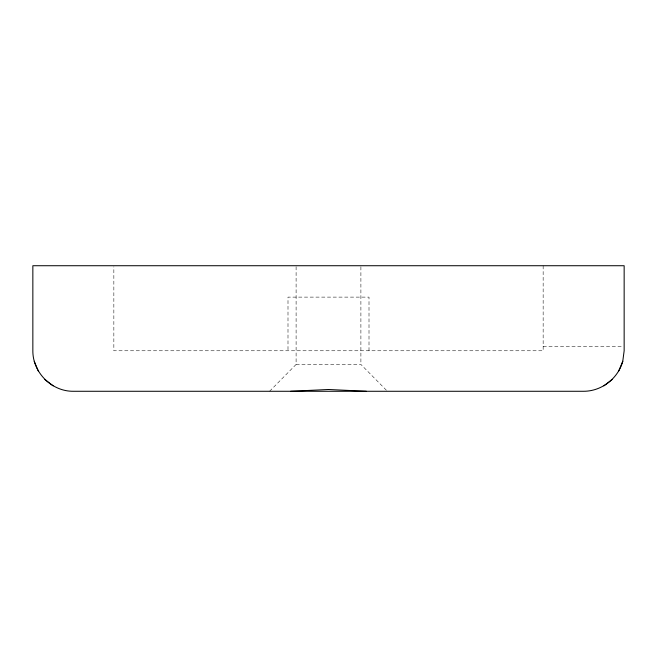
<?xml version="1.0" encoding="UTF-8"?>
<svg xmlns="http://www.w3.org/2000/svg" width="657" height="657" viewBox="0 0 657 657"><rect width="100%" height="100%" fill="white"/><g stroke="black" fill="none" stroke-linecap="round" stroke-linejoin="round"><path stroke-width="0.49" stroke-dasharray="3.29 2.46" d="M269.592 391.276L296.102 364.446L296.102 266.742M543.15 346.724L623.46 346.724M296.102 364.446L360.898 364.446L387.408 391.276M543.15 265.724L543.15 350.772L113.85 350.772L113.85 266.75M369.004 350.772L369.004 297.112L287.996 297.112L287.996 350.772M360.898 266.742L360.898 364.446"/><path stroke-width="0.99" d="M622.77 361.26L624.15 350.772L624.15 265.724L32.85 265.724L32.85 350.772C32.653 372.404 51.648 391.539 73.354 391.276L583.646 391.276C601.598 391.293 618.073 378.498 622.77 361.26L618.722 371.024M603.898 385.848L612.291 379.409M290.657 391.276L328.5 389.494L366.343 391.276M44.709 379.409L53.102 385.848M34.23 361.26L38.278 371.024"/></g></svg>
